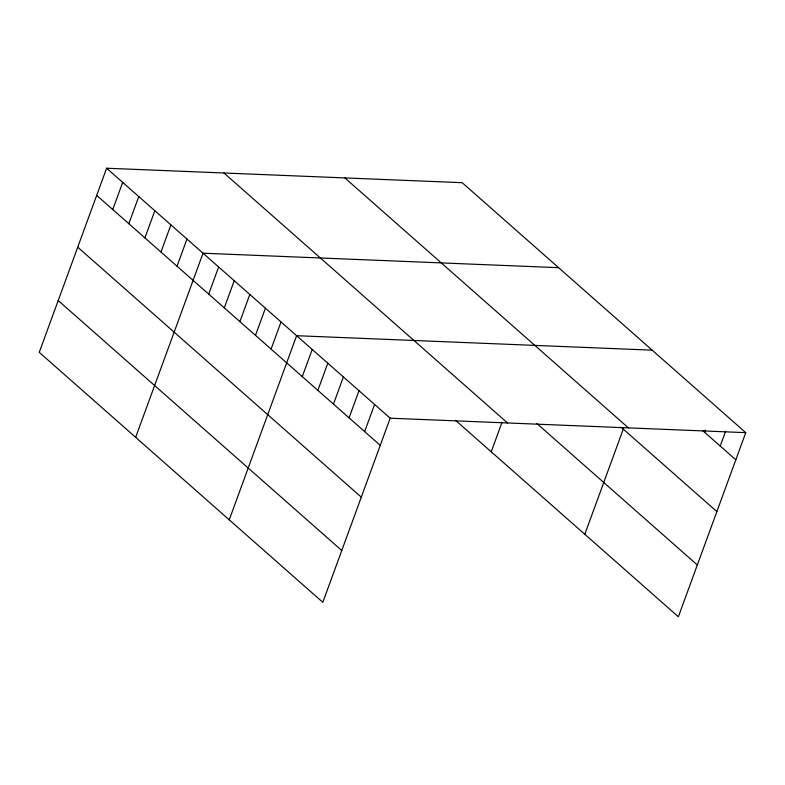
<?xml version="1.0" encoding="UTF-8"?>
<svg xmlns="http://www.w3.org/2000/svg" width="785" height="785" viewBox="0 0 785 785"><rect width="100%" height="100%" fill="white"/><g stroke="black" fill="none" stroke-linecap="round" stroke-linejoin="round"><path stroke-width="1.18" d="M106.623 168.225L39.25 352.347L322.812 602.311L390.194 418.199L106.623 168.225L462.188 182.689L745.75 432.653L678.377 616.774L455.516 420.318M112.755 209.546L122.695 182.395M128.828 223.705L138.768 196.554M144.901 237.875L154.831 210.723M160.964 252.034L170.904 224.883M177.037 266.203L186.967 239.052M135.658 437.333L203.04 253.212L558.596 267.675M208.702 294.12L218.632 266.969M224.294 307.867L234.234 280.716M239.886 321.614L249.826 294.463M255.488 335.362L265.418 308.211M271.08 349.109L281.02 321.958M229.24 519.827L296.612 335.705L652.178 350.169M302.274 376.604L312.214 349.453M317.866 390.351L327.806 363.2M333.468 404.098L343.398 376.947M349.06 417.855L359 390.704M364.662 431.603L374.592 404.452M491.224 451.797L501.939 422.516M584.796 534.281L623.28 429.12M704.626 432.309L705.45 430.043M720.218 446.057L725.605 431.348M390.194 418.199L745.75 432.653M702.791 430.69L735.81 459.804M344.85 177.91L628.412 427.884M621.445 427.501L716.862 511.604M536.783 423.449L697.325 564.974M223.96 172.994L507.522 422.968M96.692 195.377L380.254 445.35M77.735 247.177L361.296 497.15M58.208 300.547L341.769 550.511"/></g></svg>
